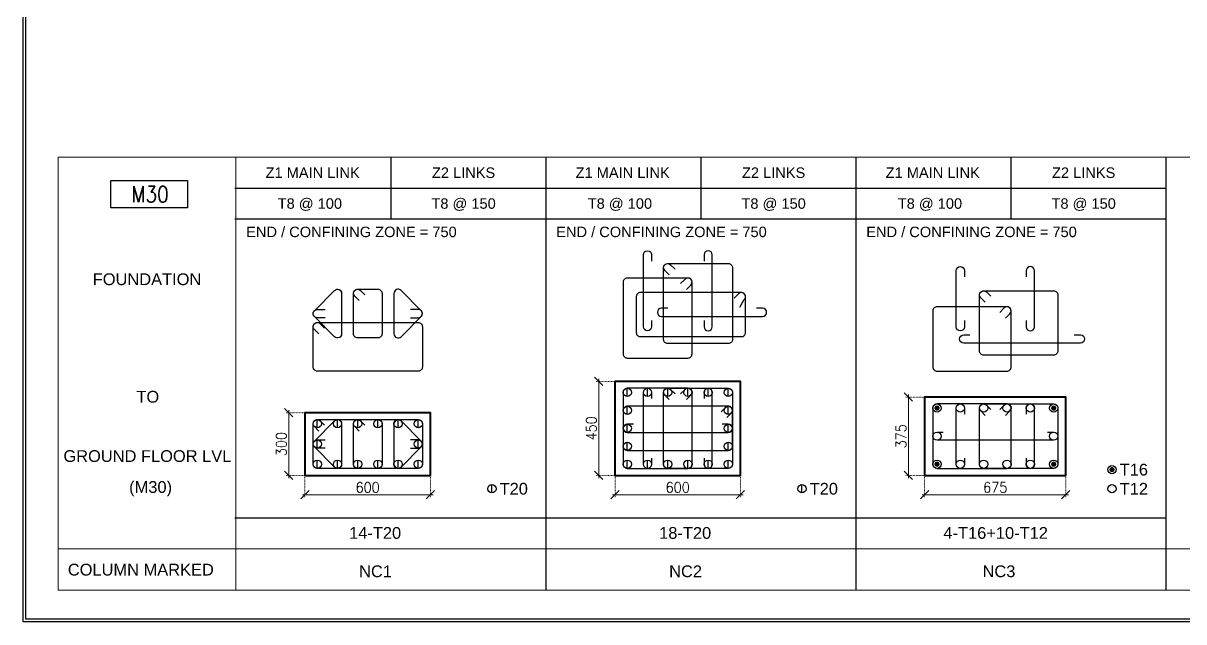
# Model space of a CAD drawing. Header units: millimetres. Extents: x 149548 to 2403857, y -1677380 to -1015873.
# Drawn here: x 2284266 to 2306475, y -1612187 to -1600729 of the extents above; entities that cross this region are included whole.
import ezdxf
from ezdxf.enums import TextEntityAlignment as Align

# ---------------------------------------------------------------- set-up
doc = ezdxf.new("R2010")
doc.units = ezdxf.units.MM
doc.header["$MEASUREMENT"] = 0
doc.header["$PDMODE"] = 98
doc.linetypes.add('DOT', pattern=[0.25, 0, -0.25])
for name, color, linetype in [('Columns', 90, 'Continuous'), ('S-TEXT', 7, 'Continuous'), ('s_hatch_25', 13, 'Continuous'), ('s_hatch_50', 43, 'Continuous'), ('s_rebar_link', 225, 'Continuous'), ('s_rebar_linkexp', 155, 'Continuous'), ('Text', 7, 'Continuous')]:
    doc.layers.add(name, color=color, linetype=linetype)
for name, color, linetype, lineweight in [('s-dm', 171, 'Continuous', 15), ('s_text', 20, 'Continuous', 9), ('TXT', 255, 'Continuous', 5)]:
    doc.layers.add(name, color=color, linetype=linetype, lineweight=lineweight)
doc.styles.add('arial', font='arial.ttf')
doc.styles.add('RC-ROMANS-85', font='romans.shx', dxfattribs={"width": 0.85})
doc.styles.add('RS', font='romans.shx', dxfattribs={"width": 0.9})
doc.dimstyles.new('Maheboob', dxfattribs={"dimtxt": 100, "dimasz": 100, "dimexe": 0, "dimexo": 0, "dimgap": 50, "dimtad": 1, "dimdec": 0, "dimdsep": 46, "dimtxsty": 'RS', "dimblk": 'ME', "dimcen": 225, "dimdle": 25, "dimclrd": 256, "dimclre": 256, "dimclrt": 7, "dimadec": 1, "dimazin": 1, "dimtfac": 1, "dimtdec": 0, "dimtmove": 0, "dimatfit": 0, "dimldrblk": 'ME', "dimfxl": 1, "dimlwd": -1, "dimlwe": -1, "dimarcsym": 0})

# ---------------------------------------------------------------- blocks, each defined once
blk = doc.blocks.new('_Oblique')
at = {"color": 0, "linetype": 'ByBlock', "lineweight": -2}
blk.add_line((-0.5, -0.5), (0.5, 0.5), dxfattribs=at)
blk = doc.blocks.new('*D172')
at = {"layer": 'Defpoints', "color": 0, "transparency": 16777216}
for p in [(2295279, -1607586), (2295591, -1607586), (2295591, -1609386)]:
    blk.add_point(p, dxfattribs=at)
at = {"layer": 's-dm', "linetype": 'DOT', "transparency": 16777216}
for p, q in [((2295591, -1607586), (2295229, -1607586)), ((2295591, -1609386), (2295229, -1609386))]:
    blk.add_line(p, q, dxfattribs=at)
at = {"layer": 's-dm', "transparency": 16777216}
blk.add_line((2295279, -1609436), (2295279, -1607536), dxfattribs=at)
at = {"layer": 's-dm', "linetype": 'ByBlock', "transparency": 16777216, "xscale": 160, "yscale": 160, "zscale": 160}
for p, rotation in [((2295279, -1607586), 90), ((2295279, -1609386), 270)]:
    blk.add_blockref('_Oblique', p, dxfattribs=dict(at, rotation=rotation))
at = {"layer": 's-dm', "color": 7, "transparency": 16777216, "insert": (2295139, -1608486), "char_height": 200, "attachment_point": 5, "rotation": 90, "style": 'RS'}
blk.add_mtext('450', dxfattribs=at)
blk = doc.blocks.new('ME')
at = {"layer": 's-dm', "color": 2, "ltscale": 50}
for p, q in [((0, -1.04), (0, 1.04)), ((-1.04, 0), (1.04, 0))]:
    blk.add_line(p, q, dxfattribs=at)
blk.add_lwpolyline([(0.74, 0.74), (-0.74, -0.74)], dxfattribs=at)
blk = doc.blocks.new('*D173')
at = {"layer": 'Defpoints', "color": 0, "transparency": 16777216}
for p in [(2295591, -1609386), (2297991, -1609386), (2295591, -1609755)]:
    blk.add_point(p, dxfattribs=at)
at = {"layer": 's-dm', "linetype": 'DOT', "transparency": 16777216}
for p, q in [((2295591, -1609386), (2295591, -1609805)), ((2297991, -1609386), (2297991, -1609805))]:
    blk.add_line(p, q, dxfattribs=at)
at = {"layer": 's-dm', "transparency": 16777216}
blk.add_line((2298041, -1609755), (2295541, -1609755), dxfattribs=at)
at = {"layer": 's-dm', "linetype": 'ByBlock', "transparency": 16777216, "xscale": 160, "yscale": 160, "zscale": 160, "rotation": 180}
blk.add_blockref('_Oblique', (2295591, -1609755), dxfattribs=at)
at = {"layer": 's-dm', "linetype": 'ByBlock', "transparency": 16777216, "xscale": 160, "yscale": 160, "zscale": 160}
blk.add_blockref('_Oblique', (2297991, -1609755), dxfattribs=at)
at = {"layer": 's-dm', "color": 7, "transparency": 16777216, "insert": (2296791, -1609615), "char_height": 200, "attachment_point": 5, "style": 'RS'}
blk.add_mtext('600', dxfattribs=at)
blk = doc.blocks.new('*D174')
at = {"layer": 'Defpoints', "color": 0, "transparency": 16777216}
for p in [(2289346, -1608186), (2289658, -1608186), (2289658, -1609386)]:
    blk.add_point(p, dxfattribs=at)
at = {"layer": 's-dm', "transparency": 16777216}
blk.add_line((2289346, -1609436), (2289346, -1608136), dxfattribs=at)
at = {"layer": 's-dm', "linetype": 'DOT', "transparency": 16777216}
for p, q in [((2289658, -1608186), (2289296, -1608186)), ((2289658, -1609386), (2289296, -1609386))]:
    blk.add_line(p, q, dxfattribs=at)
at = {"layer": 's-dm', "linetype": 'ByBlock', "transparency": 16777216, "xscale": 160, "yscale": 160, "zscale": 160}
for p, rotation in [((2289346, -1608186), 90), ((2289346, -1609386), 270)]:
    blk.add_blockref('_Oblique', p, dxfattribs=dict(at, rotation=rotation))
at = {"layer": 's-dm', "color": 7, "transparency": 16777216, "insert": (2289206, -1608786), "char_height": 200, "attachment_point": 5, "rotation": 90, "style": 'RS'}
blk.add_mtext('300', dxfattribs=at)
blk = doc.blocks.new('*D175')
at = {"layer": 'Defpoints', "color": 0, "transparency": 16777216}
for p in [(2289658, -1609386), (2292058, -1609386), (2289658, -1609755)]:
    blk.add_point(p, dxfattribs=at)
at = {"layer": 's-dm', "linetype": 'DOT', "transparency": 16777216}
for p, q in [((2289658, -1609386), (2289658, -1609805)), ((2292058, -1609386), (2292058, -1609805))]:
    blk.add_line(p, q, dxfattribs=at)
at = {"layer": 's-dm', "transparency": 16777216}
blk.add_line((2292108, -1609755), (2289608, -1609755), dxfattribs=at)
at = {"layer": 's-dm', "linetype": 'ByBlock', "transparency": 16777216, "xscale": 160, "yscale": 160, "zscale": 160, "rotation": 180}
blk.add_blockref('_Oblique', (2289658, -1609755), dxfattribs=at)
at = {"layer": 's-dm', "linetype": 'ByBlock', "transparency": 16777216, "xscale": 160, "yscale": 160, "zscale": 160}
blk.add_blockref('_Oblique', (2292058, -1609755), dxfattribs=at)
at = {"layer": 's-dm', "color": 7, "transparency": 16777216, "insert": (2290858, -1609615), "char_height": 200, "attachment_point": 5, "style": 'RS'}
blk.add_mtext('600', dxfattribs=at)
blk = doc.blocks.new('*D176')
at = {"layer": 'Defpoints', "color": 0, "transparency": 16777216}
for p in [(2301205, -1607886), (2301516, -1607886), (2301516, -1609386)]:
    blk.add_point(p, dxfattribs=at)
at = {"layer": 's-dm', "linetype": 'DOT', "transparency": 16777216}
for p, q in [((2301516, -1607886), (2301155, -1607886)), ((2301516, -1609386), (2301155, -1609386))]:
    blk.add_line(p, q, dxfattribs=at)
at = {"layer": 's-dm', "transparency": 16777216}
blk.add_line((2301205, -1609436), (2301205, -1607836), dxfattribs=at)
at = {"layer": 's-dm', "linetype": 'ByBlock', "transparency": 16777216, "xscale": 160, "yscale": 160, "zscale": 160}
for p, rotation in [((2301205, -1607886), 90), ((2301205, -1609386), 270)]:
    blk.add_blockref('_Oblique', p, dxfattribs=dict(at, rotation=rotation))
at = {"layer": 's-dm', "color": 7, "transparency": 16777216, "insert": (2301065, -1608636), "char_height": 200, "attachment_point": 5, "rotation": 90, "style": 'RS'}
blk.add_mtext('375', dxfattribs=at)
blk = doc.blocks.new('*D177')
at = {"layer": 'Defpoints', "color": 0, "transparency": 16777216}
for p in [(2301516, -1609386), (2304216, -1609386), (2301516, -1609755)]:
    blk.add_point(p, dxfattribs=at)
at = {"layer": 's-dm', "linetype": 'DOT', "transparency": 16777216}
for p, q in [((2301516, -1609386), (2301516, -1609805)), ((2304216, -1609386), (2304216, -1609805))]:
    blk.add_line(p, q, dxfattribs=at)
at = {"layer": 's-dm', "transparency": 16777216}
blk.add_line((2304266, -1609755), (2301466, -1609755), dxfattribs=at)
at = {"layer": 's-dm', "linetype": 'ByBlock', "transparency": 16777216, "xscale": 160, "yscale": 160, "zscale": 160, "rotation": 180}
blk.add_blockref('_Oblique', (2301516, -1609755), dxfattribs=at)
at = {"layer": 's-dm', "linetype": 'ByBlock', "transparency": 16777216, "xscale": 160, "yscale": 160, "zscale": 160}
blk.add_blockref('_Oblique', (2304216, -1609755), dxfattribs=at)
at = {"layer": 's-dm', "color": 7, "transparency": 16777216, "insert": (2302866, -1609615), "char_height": 200, "attachment_point": 5, "style": 'RS'}
blk.add_mtext('675', dxfattribs=at)

msp = doc.modelspace()

# ---------------------------------------------------------------- linework, layer by layer
at = {"lineweight": -3, "elevation": 0}
for points in [[(2328816.2, -1580687.4), (2328816.2, -1612187.5), (2284266.2, -1612187.5), (2284266.2, -1580687.4)], [(2328768.2, -1612139.5), (2284314.2, -1612139.5), (2284314.2, -1580735.3), (2328768.2, -1580735.3)]]:
    msp.add_lwpolyline(points, close=True, dxfattribs=at)
at = {"layer": 'Columns', "lineweight": 40, "elevation": 0}
for points in [[(2297990.5, -1609385.6), (2297990.5, -1607585.6), (2295590.5, -1607585.6), (2295590.5, -1609385.6)], [(2304216.5, -1609385.6), (2304216.5, -1607885.6), (2301516.5, -1607885.6), (2301516.5, -1609385.6)], [(2292057.6, -1609385.6), (2292057.6, -1608185.6), (2289657.6, -1608185.6), (2289657.6, -1609385.6)]]:
    msp.add_lwpolyline(points, close=True, dxfattribs=at)
at = {"layer": 'S-TEXT', "color": 1, "elevation": 0}
msp.add_lwpolyline([(2285944.1, -1603740.7), (2287406.9, -1603740.7), (2287406.9, -1604261.6), (2285944.1, -1604261.6)], close=True, dxfattribs=at)
at = {"layer": 's_hatch_25'}
for p, q in [((2294265.2, -1603295.3), (2294265.3, -1611583.5)), ((2300198.2, -1603295.3), (2300198.2, -1611583.5)), ((2306131.1, -1603295.3), (2306131.1, -1611583.5))]:
    msp.add_line(p, q, dxfattribs=at)
at = {"layer": 's_hatch_50'}
msp.add_line((2288318.3, -1610198), (2306131.1, -1610198), dxfattribs=at)
at = {"layer": 's_rebar_link'}
for p, q in [((2295826.7, -1607874.9), (2295826.7, -1607717.4)), ((2296213.3, -1607874.9), (2296213.3, -1607717.4)), ((2296599.8, -1607874.9), (2296599.8, -1607717.4)), ((2296986.3, -1607874.9), (2296986.3, -1607717.4)), ((2297372.9, -1607874.9), (2297372.9, -1607717.4)), ((2297759.4, -1607874.9), (2297759.4, -1607717.4)), ((2295826.7, -1608218.6), (2295826.7, -1608061.2)), ((2297759.4, -1608218.6), (2297759.4, -1608061.2)), ((2289893.8, -1608474.9), (2289893.8, -1608317.4)), ((2290280.3, -1608474.9), (2290280.3, -1608317.4)), ((2290666.9, -1608474.9), (2290666.9, -1608317.4)), ((2291053.4, -1608474.9), (2291053.4, -1608317.4)), ((2291440, -1608474.9), (2291440, -1608317.4)), ((2291826.5, -1608474.9), (2291826.5, -1608317.4)), ((2295826.7, -1608562.4), (2295826.7, -1608404.9)), ((2297759.4, -1608562.4), (2297759.4, -1608404.9)), ((2289893.8, -1608862.4), (2289893.8, -1608704.9)), ((2291826.5, -1608862.4), (2291826.5, -1608704.9)), ((2295826.7, -1608906.1), (2295826.7, -1608748.6)), ((2297759.4, -1608906.1), (2297759.4, -1608748.6)), ((2289893.8, -1609249.8), (2289893.8, -1609092.4)), ((2290280.3, -1609249.8), (2290280.3, -1609092.4)), ((2290666.9, -1609249.8), (2290666.9, -1609092.4)), ((2291053.4, -1609249.8), (2291053.4, -1609092.4)), ((2291440, -1609249.8), (2291440, -1609092.4)), ((2291826.5, -1609249.8), (2291826.5, -1609092.4)), ((2295826.7, -1609249.8), (2295826.7, -1609092.4)), ((2296213.3, -1609249.8), (2296213.3, -1609092.4)), ((2296599.8, -1609249.8), (2296599.8, -1609092.4)), ((2296986.3, -1609249.8), (2296986.3, -1609092.4)), ((2297372.9, -1609249.8), (2297372.9, -1609092.4)), ((2297759.4, -1609249.8), (2297759.4, -1609092.4)), ((2293235, -1609719.5), (2293235, -1609562)), ((2299168.1, -1609719.2), (2299168.1, -1609561.7))]:
    msp.add_line(p, q, dxfattribs=at)
at = {"layer": 's_rebar_link', "elevation": 0}
for points in [[(2296958.5, -1607935.3), (2297042, -1607851.8, 0.668178), (2296986.3, -1607717.4), (2295826.7, -1607717.4, 0.4142136), (2295748, -1607796.2), (2295748, -1609171.1, 0.4142136), (2295826.7, -1609249.8), (2296986.3, -1609249.8, 0.4142136), (2297065.1, -1609171.1), (2297065.1, -1607796.2, 0.6681793), (2296930.7, -1607740.5), (2296847.2, -1607824)], [(2296292, -1609053), (2296292, -1609171.1, -1), (2296134.5, -1609171.1), (2296134.5, -1607796.2, -1), (2296292, -1607796.2), (2296292, -1607914.3)], [(2296627.6, -1607935.3), (2296544.1, -1607851.8, -0.668178), (2296599.8, -1607717.4), (2297759.4, -1607717.4, -0.4142136), (2297838.2, -1607796.2), (2297838.2, -1609171.1, -0.4142136), (2297759.4, -1609249.8), (2296599.8, -1609249.8, -0.4142136), (2296521.1, -1609171.1), (2296521.1, -1607796.2, -0.6681793), (2296655.5, -1607740.5), (2296739, -1607824)], [(2297294.2, -1609053), (2297294.2, -1609171.1, 1), (2297451.6, -1609171.1), (2297451.6, -1607796.2, 1), (2297294.2, -1607796.2), (2297294.2, -1607914.3)], [(2297731.6, -1608279.1), (2297815.1, -1608195.6, 0.668178), (2297759.4, -1608061.2), (2295826.7, -1608061.2, 0.4142136), (2295748, -1608139.9), (2295748, -1608827.4, 0.4142136), (2295826.7, -1608906.1), (2297759.4, -1608906.1, 0.4142136), (2297838.2, -1608827.4), (2297838.2, -1608139.9, 0.6681793), (2297703.8, -1608084.2), (2297620.3, -1608167.7)], [(2303064.5, -1608235.3), (2303148, -1608151.8, 0.668178), (2303092.3, -1608017.4), (2301752.7, -1608017.4, 0.4142136), (2301674, -1608096.1), (2301674, -1609171.1, 0.4142136), (2301752.7, -1609249.8), (2303092.3, -1609249.8, 0.4142136), (2303171, -1609171.1), (2303171, -1608096.1, 0.6681793), (2303036.6, -1608040.5), (2302953.1, -1608124)], [(2302278, -1609053), (2302278, -1609171.1, -1), (2302120.5, -1609171.1), (2302120.5, -1608096.1, -1), (2302278, -1608096.1), (2302278, -1608214.2)], [(2302673.6, -1608235.3), (2302590.1, -1608151.8, -0.668178), (2302645.8, -1608017.4), (2303985.4, -1608017.4, -0.4142136), (2304064.1, -1608096.1), (2304064.1, -1609171.1, -0.4142136), (2303985.4, -1609249.8), (2302645.8, -1609249.8, -0.4142136), (2302567, -1609171.1), (2302567, -1608096.1, -0.6681793), (2302701.4, -1608040.5), (2302784.9, -1608124)], [(2303460.1, -1609053), (2303460.1, -1609171.1, 1), (2303617.6, -1609171.1), (2303617.6, -1608096.1, 1), (2303460.1, -1608096.1), (2303460.1, -1608214.2)], [(2290043, -1608862.4), (2289893.8, -1608862.4, -0.668617), (2289838.2, -1608727.9), (2290224.5, -1608340.7, -0.6677404), (2290359.1, -1608396.2), (2290359.1, -1609171.1, -0.6694943), (2290224.5, -1609226.6), (2289837.9, -1608839.1, -0.668617), (2289893.8, -1608704.9), (2290043, -1608704.9)], [(2289921.6, -1608535.3), (2289838.1, -1608451.8, -0.668178), (2289893.8, -1608317.4), (2291826.5, -1608317.4, -0.4142136), (2291905.2, -1608396.2), (2291905.2, -1609171.1, -0.4142136), (2291826.5, -1609249.8), (2289893.8, -1609249.8, -0.4142136), (2289815.1, -1609171.1), (2289815.1, -1608396.2, -0.6681793), (2289949.5, -1608340.5), (2290033, -1608424)], [(2290694.7, -1608535.3), (2290611.2, -1608451.8, -0.668178), (2290666.9, -1608317.4), (2291053.4, -1608317.4, -0.4142136), (2291132.2, -1608396.2), (2291132.2, -1609171.1, -0.4142136), (2291053.4, -1609249.8), (2290666.9, -1609249.8, -0.4142136), (2290588.2, -1609171.1), (2290588.2, -1608396.2, -0.6681793), (2290722.6, -1608340.5), (2290806.1, -1608424)], [(2291677.2, -1608862.2), (2291826.4, -1608862.2, 0.668617), (2291882, -1608727.7), (2291495.8, -1608340.5, 0.6677404), (2291361.2, -1608396), (2291361.2, -1609170.9, 0.6694943), (2291495.8, -1609226.4), (2291882.3, -1608838.9, 0.668617), (2291826.4, -1608704.7), (2291677.2, -1608704.7)], [(2295944.8, -1608404.9), (2295826.7, -1608404.9, 1), (2295826.7, -1608562.4), (2297759.4, -1608562.4, 1), (2297759.4, -1608404.9), (2297641.3, -1608404.9)], [(2303867.3, -1608554.9), (2303985.4, -1608554.9, -1), (2303985.4, -1608712.3), (2301752.7, -1608712.3, -1), (2301752.7, -1608554.9), (2301870.8, -1608554.9)]]:
    msp.add_lwpolyline(points, format="xyb", dxfattribs=at)
for points in [[(2301777.3, -1608096.1, 49.2, 49.2, -1), (2301728.1, -1608096.1, 49.2, 49.2, -1)], [(2304010, -1608096.1, 49.2, 49.2, -1), (2303960.8, -1608096.1, 49.2, 49.2, -1)], [(2301777.3, -1609171.1, 49.2, 49.2, -1), (2301728.1, -1609171.1, 49.2, 49.2, -1)], [(2304010, -1609171.1, 49.2, 49.2, -1), (2303960.8, -1609171.1, 49.2, 49.2, -1)], [(2305125.6, -1609274.7, 49.2, 49.2, -1), (2305076.4, -1609274.7, 49.2, 49.2, -1)]]:
    msp.add_lwpolyline(points, format="xyseb", close=True, dxfattribs=at)
at = {"layer": 's_rebar_link'}
for centre in [(2295826.7, -1607796.2), (2296213.3, -1607796.2), (2296599.8, -1607796.2), (2296986.3, -1607796.2), (2297372.9, -1607796.2), (2297759.4, -1607796.2), (2295826.7, -1608139.9), (2297759.4, -1608139.9), (2301752.7, -1608096.1), (2302199.2, -1608096.1), (2302645.8, -1608096.1), (2303092.3, -1608096.1), (2303538.8, -1608096.1), (2303985.4, -1608096.1), (2289893.8, -1608396.2), (2290280.3, -1608396.2), (2290666.9, -1608396.2), (2291053.4, -1608396.2), (2291440, -1608396.2), (2291826.5, -1608396.2), (2295826.7, -1608483.6), (2297759.4, -1608483.6), (2301752.7, -1608633.6), (2303985.4, -1608633.6), (2289893.8, -1608783.6), (2291826.5, -1608783.6), (2295826.7, -1608827.4), (2297759.4, -1608827.4), (2289893.8, -1609171.1), (2290280.3, -1609171.1), (2290666.9, -1609171.1), (2291053.4, -1609171.1), (2291440, -1609171.1), (2291826.5, -1609171.1), (2295826.7, -1609171.1), (2296213.3, -1609171.1), (2296599.8, -1609171.1), (2296986.3, -1609171.1), (2297372.9, -1609171.1), (2297759.4, -1609171.1), (2301752.7, -1609171.1), (2302199.2, -1609171.1), (2302645.8, -1609171.1), (2303092.3, -1609171.1), (2303538.8, -1609171.1), (2303985.4, -1609171.1), (2305101, -1609274.7), (2293235.1, -1609640.5), (2299168.1, -1609640.5), (2305101, -1609640.5)]:
    msp.add_circle(centre, 78.7, dxfattribs=at)
at = {"layer": 's_rebar_linkexp', "elevation": 0}
for points in [[(2296292, -1606420.6), (2296292, -1606538.7, -1), (2296134.5, -1606538.7), (2296134.5, -1605163.7, -1), (2296292, -1605163.7), (2296292, -1605281.8)], [(2297294.2, -1606420.6), (2297294.2, -1606538.7, 1), (2297451.6, -1606538.7), (2297451.6, -1605163.7, 1), (2297294.2, -1605163.7), (2297294.2, -1605281.8)], [(2296627.6, -1605547.9), (2296544.1, -1605464.4, -0.668178), (2296599.8, -1605330), (2297759.4, -1605330, -0.4142136), (2297838.2, -1605408.7), (2297838.2, -1606783.7, -0.4142136), (2297759.4, -1606862.4), (2296599.8, -1606862.4, -0.4142136), (2296521.1, -1606783.7), (2296521.1, -1605408.7, -0.6681793), (2296655.5, -1605353.1), (2296739, -1605436.6)], [(2302278, -1606422.6), (2302278, -1606540.7, -1), (2302120.5, -1606540.7), (2302120.5, -1605465.7, -1), (2302278, -1605465.7), (2302278, -1605583.8)], [(2303460.1, -1606422.6), (2303460.1, -1606540.7, 1), (2303617.6, -1606540.7), (2303617.6, -1605465.7, 1), (2303460.1, -1605465.7), (2303460.1, -1605583.8)], [(2296958.5, -1605824.2), (2297042, -1605740.7, 0.668178), (2296986.3, -1605606.3), (2295826.7, -1605606.3, 0.4142136), (2295748, -1605685), (2295748, -1607059.9, 0.4142136), (2295826.7, -1607138.7), (2296986.3, -1607138.7, 0.4142136), (2297065.1, -1607059.9), (2297065.1, -1605685, 0.6681793), (2296930.7, -1605629.3), (2296847.2, -1605712.8)], [(2290043, -1606366.5), (2289893.8, -1606366.5, -0.668617), (2289838.2, -1606232), (2290224.5, -1605844.8, -0.6677404), (2290359.1, -1605900.3), (2290359.1, -1606675.3, -0.6694943), (2290224.5, -1606730.7), (2289837.9, -1606343.2, -0.668617), (2289893.8, -1606209), (2290043, -1606209)], [(2290694.7, -1606039.5), (2290611.2, -1605956, -0.668178), (2290666.9, -1605821.6), (2291053.4, -1605821.6, -0.4142136), (2291132.2, -1605900.3), (2291132.2, -1606675.3, -0.4142136), (2291053.4, -1606754), (2290666.9, -1606754, -0.4142136), (2290588.2, -1606675.3), (2290588.2, -1605900.3, -0.6681793), (2290722.6, -1605844.6), (2290806.1, -1605928.1)], [(2291677.2, -1606366.3), (2291826.4, -1606366.3, 0.668617), (2291882, -1606231.8), (2291495.8, -1605844.6, 0.6677404), (2291361.2, -1605900.1), (2291361.2, -1606675.1, 0.6694943), (2291495.8, -1606730.5), (2291882.3, -1606343.1, 0.668617), (2291826.4, -1606208.9), (2291677.2, -1606208.9)], [(2297981.8, -1606161.9), (2298065.3, -1606018.7, 0.668178), (2298009.6, -1605884.3), (2296076.9, -1605884.3, 0.4142136), (2295998.2, -1605963), (2295998.2, -1606650.5, 0.4142136), (2296076.9, -1606729.2), (2298009.6, -1606729.2, 0.4142136), (2298088.4, -1606650.5), (2298088.4, -1605963, 0.6681793), (2297954, -1605907.4), (2297870.5, -1605990.9)], [(2302673.6, -1606068.1), (2302590.1, -1605984.6, -0.668178), (2302645.8, -1605850.2), (2303985.4, -1605850.2, -0.4142136), (2304064.1, -1605929), (2304064.1, -1607003.9, -0.4142136), (2303985.4, -1607082.6), (2302645.8, -1607082.6, -0.4142136), (2302567, -1607003.9), (2302567, -1605929, -0.6681793), (2302701.4, -1605873.3), (2302784.9, -1605956.8)], [(2296599.7, -1606184.3), (2296481.6, -1606184.3, 1), (2296481.6, -1606341.7), (2298414.3, -1606341.7, 1), (2298414.3, -1606184.3), (2298296.2, -1606184.3)], [(2303064.5, -1606375.3), (2303148, -1606291.8, 0.668178), (2303092.3, -1606157.4), (2301752.7, -1606157.4, 0.4142136), (2301674, -1606236.2), (2301674, -1607311.1, 0.4142136), (2301752.7, -1607389.8), (2303092.3, -1607389.8, 0.4142136), (2303171, -1607311.1), (2303171, -1606236.2, 0.6681793), (2303036.6, -1606180.5), (2302953.1, -1606264)], [(2289921.6, -1606675.4), (2289838.1, -1606591.9, -0.668178), (2289893.8, -1606457.5), (2291826.5, -1606457.5, -0.4142136), (2291905.2, -1606536.3), (2291905.2, -1607311.2, -0.4142136), (2291826.5, -1607389.9), (2289893.8, -1607389.9, -0.4142136), (2289815.1, -1607311.2), (2289815.1, -1606536.3, -0.6681793), (2289949.5, -1606480.6), (2290033, -1606564.1)], [(2304379.3, -1606694.9), (2304497.4, -1606694.9, -1), (2304497.4, -1606852.4), (2302264.7, -1606852.4, -1), (2302264.7, -1606694.9), (2302382.8, -1606694.9)]]:
    msp.add_lwpolyline(points, format="xyb", dxfattribs=at)
at = {"layer": 's_text'}
for p, q in [((2284933.7, -1603295.3), (2284933.7, -1611583.5)), ((2284933.7, -1603295.3), (2319058.3, -1603295.3)), ((2288332.3, -1603295.3), (2288332.3, -1611583.5)), ((2284933.7, -1610788.2), (2319058.3, -1610788.2)), ((2284933.7, -1611583.5), (2319058.3, -1611583.5))]:
    msp.add_line(p, q, dxfattribs=at)
at = {"layer": 'Text', "color": 7}
for p, q in [((2291298.8, -1603295.3), (2291298.8, -1604476.3)), ((2297231.7, -1603295.3), (2297231.7, -1604476.3)), ((2303164.6, -1603295.3), (2303164.6, -1604476.3)), ((2288318.3, -1603885.9), (2306131.1, -1603885.9)), ((2288318.3, -1604476.3), (2306131.1, -1604476.3))]:
    msp.add_line(p, q, dxfattribs=at)

# ---------------------------------------------------------------- texts
at = {"layer": 'Text', "color": 7, "style": 'arial'}
for s, height, p in [('Z1 MAIN LINK', 200, (2289805.1, -1603590.4)), ('Z2 LINKS', 200, (2292693.5, -1603590.4)), ('Z1 MAIN LINK', 200, (2295738, -1603590.4)), ('Z2 LINKS', 200, (2298626.5, -1603590.4)), ('Z1 MAIN LINK', 200, (2301670.9, -1603590.4)), ('Z2 LINKS', 200, (2304559.4, -1603590.4)), ('T8 @ 100', 200, (2289751.8, -1604180.9)), ('T8 @ 150', 200, (2292693.5, -1604180.9)), ('T8 @ 100', 200, (2295684.7, -1604180.9)), ('T8 @ 150', 200, (2298626.5, -1604180.9)), ('T8 @ 100', 200, (2301617.6, -1604180.9)), ('T8 @ 150', 200, (2304559.4, -1604180.9)), ('14-T20', 225, (2291000.7, -1610486.7)), ('18-T20', 225, (2296933.6, -1610486.7)), ('4-T16+10-T12', 225, (2302875.1, -1610486.7))]:
    msp.add_text(s, height=height, dxfattribs=at).set_placement(p, align=Align.MIDDLE_CENTER)
for p in [(2288533.6, -1604824), (2294466.5, -1604824), (2300399.4, -1604824)]:
    msp.add_text('END / CONFINING ZONE = 750', height=200, dxfattribs=at).set_placement(p)
at = {"layer": 'Text', "color": 1, "style": 'arial'}
for s, p in [('FOUNDATION', (2286635.5, -1605630)), ('TO', (2286650.5, -1607879.2)), ('GROUND FLOOR LVL', (2286642.4, -1609015.1)), ('(M30)', (2286704.1, -1609607.6)), ('COLUMN MARKED', (2286516.9, -1611189.2))]:
    msp.add_text(s, height=225, dxfattribs=at).set_placement(p, align=Align.MIDDLE_CENTER)
at = {"layer": 'Text', "color": 7, "style": 'arial'}
for s, p in [('T16', (2305248.6, -1609274.7)), ('T20', (2293382.8, -1609640.5)), ('T20', (2299315.7, -1609640.5)), ('T12', (2305248.6, -1609640.5))]:
    msp.add_text(s, height=225, dxfattribs=at).set_placement(p, align=Align.MIDDLE_LEFT)
at = {"layer": 'Text', "color": 1, "char_height": 225, "attachment_point": 5, "style": 'arial'}
for s, insert in [('NC1', (2291008.4, -1611222.3)), ('NC2', (2296941.3, -1611222.3)), ('NC3', (2302938.3, -1611222.2))]:
    msp.add_mtext(s, dxfattribs=dict(at, insert=insert))
at = {"layer": 'TXT', "color": 7, "style": 'RC-ROMANS-85', "width": 0.85}
msp.add_text('M30', height=303.75, dxfattribs=at).set_placement((2286695.3, -1604002.3), align=Align.MIDDLE_CENTER)

# ---------------------------------------------------------------- dimensions: what is measured, and where the dimension line sits
at = {"layer": 's-dm'}
for base, p1, p2, picture, middle in [((2295278.7, -1607585.6), (2295590.5, -1609385.6), (2295590.5, -1607585.6), '*D172', (2295138.7, -1608485.6)), ((2301204.6, -1607885.6), (2301516.5, -1609385.6), (2301516.5, -1607885.6), '*D176', (2301064.6, -1608635.6)), ((2289345.7, -1608185.6), (2289657.6, -1609385.6), (2289657.6, -1608185.6), '*D174', (2289205.7, -1608785.6))]:
    dim = msp.add_linear_dim(base=base, p1=p1, p2=p2, angle=90, dimstyle='Maheboob', override={"dimscale": 2, "dimasz": 80, "dimexe": 25, "dimgap": 20, "dimlfac": 0.25, "dimtxsty": 'RS', "dimblk1": 'Oblique', "dimblk2": 'Oblique', "dimsah": 1, "dimtmove": 1, "dimldrblk": 'ME', "dimfxl": 0, "dimarcsym": 1}, dxfattribs=at)
    dim.commit()
    dim.dimension.update_dxf_attribs({"geometry": picture, "text_midpoint": middle})
for base, p1, p2, picture, middle in [((2289657.6, -1609755.2), (2292057.6, -1609385.6), (2289657.6, -1609385.6), '*D175', (2290857.6, -1609615.2)), ((2295590.5, -1609755.2), (2297990.5, -1609385.6), (2295590.5, -1609385.6), '*D173', (2296790.5, -1609615.2)), ((2301516.5, -1609755.2), (2304216.5, -1609385.6), (2301516.5, -1609385.6), '*D177', (2302866.5, -1609615.2))]:
    dim = msp.add_linear_dim(base=base, p1=p1, p2=p2, dimstyle='Maheboob', override={"dimscale": 2, "dimasz": 80, "dimexe": 25, "dimgap": 20, "dimlfac": 0.25, "dimtxsty": 'RS', "dimblk1": 'Oblique', "dimblk2": 'Oblique', "dimsah": 1, "dimtmove": 1, "dimldrblk": 'ME', "dimfxl": 0, "dimarcsym": 1}, dxfattribs=at)
    dim.commit()
    dim.dimension.update_dxf_attribs({"geometry": picture, "text_midpoint": middle})

doc.saveas('drawing.dxf')
